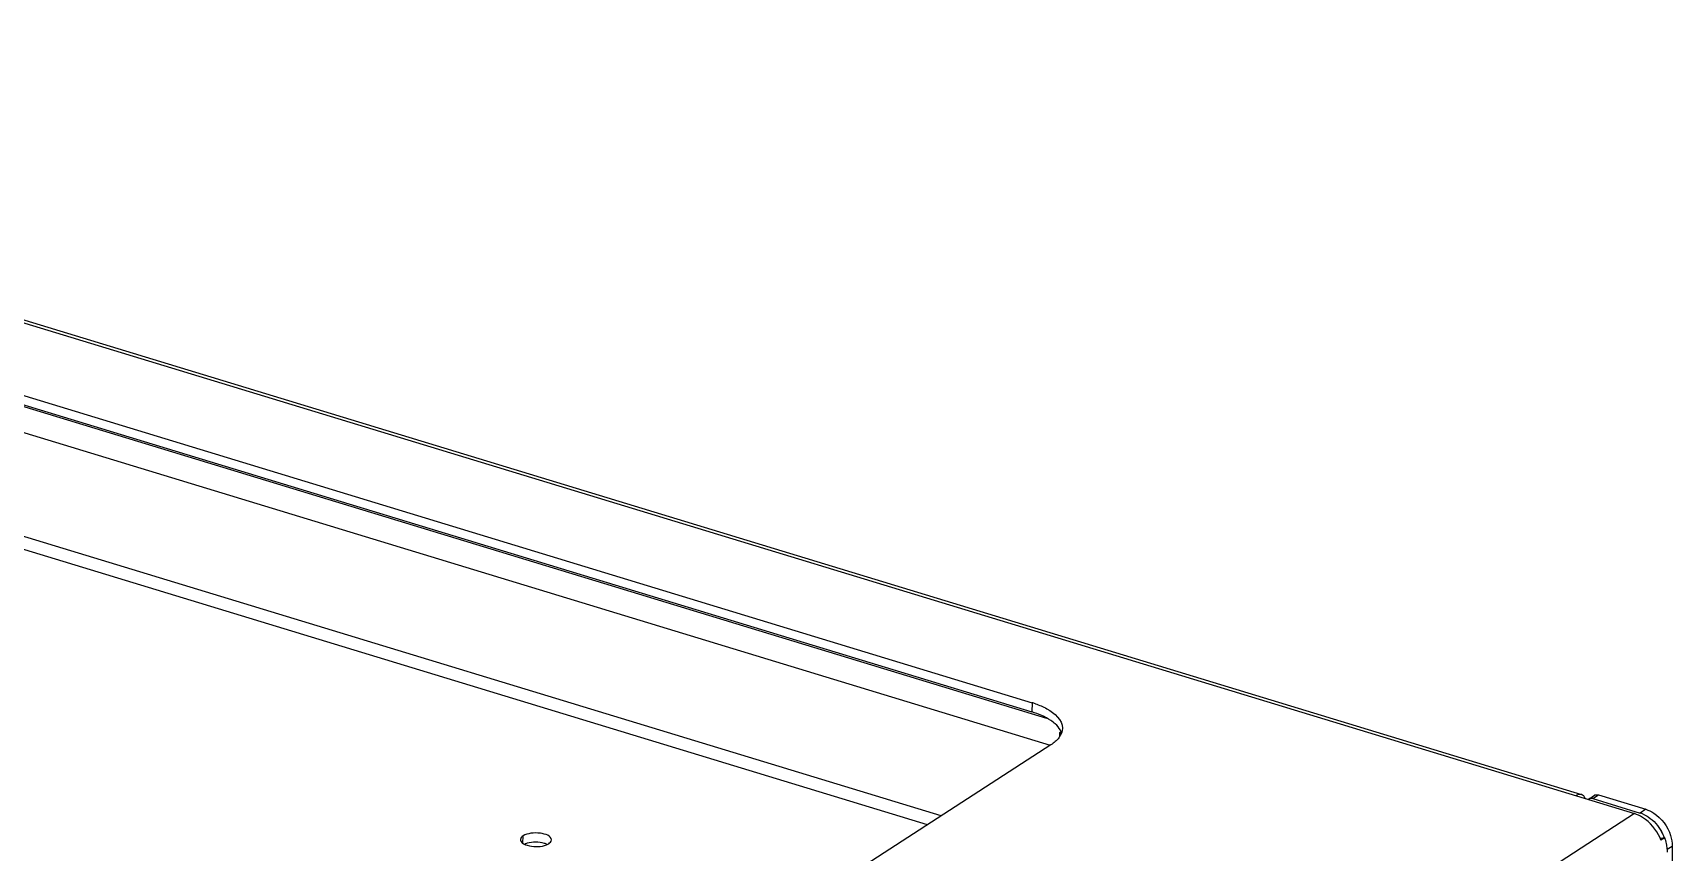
# Model space of a CAD drawing. Header units: millimetres. Extents: x -177 to 18421, y -5017 to 3255.
# Drawn here: x 4788.1 to 4847.8, y 2004.8 to 2034.7 of the extents above; entities that cross this region are included whole.
import ezdxf

# ---------------------------------------------------------------- set-up
doc = ezdxf.new("R2010")
doc.units = ezdxf.units.MM
doc.header["$LTSCALE"] = 46.255
doc.layers.get('0').update_dxf_attribs({"linetype": 'CONTINUOUS'})
doc.layers.add('02___PRT_ALL_AXES', color=7, linetype='CONTINUOUS')

msp = doc.modelspace()

# ---------------------------------------------------------------- linework, layer by layer
at = {"color": 3, "linetype": 'Continuous'}
for p, q in [((4753.026, 2034.696), (4846.441, 2006.221)), ((4755.376, 2034.088), (4844.511, 2006.918)), ((4769.423, 2027.05), (4824.484, 2010.267)), ((4825.172, 2008.733), (4810.159, 1999.01)), ((4845.132, 2006.905), (4846.857, 2006.379)), ((4846.441, 2006.221), (4823.367, 1991.277)), ((4847.551, 2005.34), (4847.412, 2005.25)), ((4847.82, 2005.027), (4847.803, 2003.725))]:
    msp.add_line(p, q, dxfattribs=at)
at = {"color": 7, "linetype": 'Continuous'}
for p, q in [((4768.754, 2026.854), (4825.015, 2009.705)), ((4769.419, 2026.713), (4824.479, 2009.93)), ((4767.565, 2026.267), (4825.145, 2008.716)), ((4821.165, 2006.138), (4767.706, 2022.434)), ((4820.667, 2005.815), (4767.804, 2021.929)), ((4824.484, 2010.267), (4824.479, 2009.93)), ((4825.485, 2009.171), (4825.484, 2009.038)), ((4825.544, 2009.208), (4825.485, 2009.171)), ((4825.485, 2009.171), (4825.539, 2009.154)), ((4844.785, 2006.755), (4844.994, 2006.89)), ((4844.924, 2006.77), (4845.132, 2006.905)), ((4844.924, 2006.77), (4846.649, 2006.244)), ((4846.857, 2006.379), (4846.649, 2006.244)), ((4847.551, 2005.34), (4847.4, 2005.31)), ((4847.82, 2005.027), (4847.638, 2004.909))]:
    msp.add_line(p, q, dxfattribs=at)
at = {"color": 3, "linetype": 'Continuous'}
for centre, radius, start, end in [((4823.452, 2006.879), 3.541, 71.00708, 73.06153), ((4845.07, 2006.772), 0.141, 107.35903, 122.80968), ((4845.84, 2004.666), 1.677, 22.51511, 23.58782), ((4845.863, 2004.675), 1.652, 20.97038, 22.51647), ((4845.884, 2004.684), 1.629, 20.33383, 20.96834), ((4846.027, 2004.775), 1.625, 18.55966, 20.33485), ((4846.098, 2004.797), 1.551, 10.41599, 18.62037), ((4846.245, 2004.824), 1.401, 2.79594, 10.40206), ((4846.358, 2004.831), 1.288, 359.28375, 2.74545)]:
    msp.add_arc(centre, radius, start, end, dxfattribs=at)
at = {"color": 7, "linetype": 'Continuous'}
for centre, radius, start, end in [((4824.959, 2008.956), 0.639, 24.19791, 29.13225), ((4824.993, 2008.973), 0.601, 23.12312, 24.15514), ((4825.01, 2008.98), 0.583, 20.4291, 23.13133), ((4844.862, 2006.636), 0.142, 122.8553, 135.58417), ((4846.332, 2005.21), 1.081, 66.24799, 72.97397), ((4846.098, 2004.836), 1.522, 19.17288, 28.74302)]:
    msp.add_arc(centre, radius, start, end, dxfattribs=at)
at = {"color": 3, "linetype": 'Continuous'}
for points, knots in [([(4824.605, 2010.227), (4824.748, 2010.178), (4825.154, 2010.016), (4825.598, 2009.638), (4825.594, 2009.334)], [0, 0, 0, 0, 0.332463, 1, 1, 1, 1]), ([(4846.857, 2006.379), (4846.959, 2006.348), (4847.367, 2006.152), (4847.66, 2005.749), (4847.761, 2005.422)], [0, 0, 0, 0, 0.237753, 1, 1, 1, 1])]:
    msp.add_open_spline(points, degree=3, knots=knots, dxfattribs=at)
at = {"color": 7, "linetype": 'Continuous'}
msp.add_open_spline([(4825.332, 2009.493), (4825.281, 2009.539), (4825.024, 2009.733), (4824.721, 2009.856), (4824.479, 2009.93)], degree=3, knots=[0, 0, 0, 0, 0.214475, 1, 1, 1, 1], dxfattribs=at)
for points in [[(4825.517, 2009.268), (4825.47, 2009.352), (4825.404, 2009.428), (4825.332, 2009.493)], [(4844.924, 2006.77), (4844.88, 2006.783), (4844.824, 2006.781), (4844.785, 2006.755)], [(4846.767, 2006.2), (4846.831, 2006.172), (4846.892, 2006.139), (4846.95, 2006.101)], [(4846.95, 2006.101), (4847.15, 2005.969), (4847.318, 2005.779), (4847.433, 2005.568)]]:
    msp.add_open_spline(points, degree=3, dxfattribs=at)
at = {"color": 3, "linetype": 'Continuous'}
for points in [[(4825.461, 2008.988), (4825.382, 2008.886), (4825.279, 2008.803), (4825.172, 2008.733)], [(4825.594, 2009.334), (4825.592, 2009.21), (4825.537, 2009.085), (4825.461, 2008.988)], [(4844.511, 2006.918), (4844.443, 2006.939), (4844.361, 2006.913), (4844.301, 2006.874)], [(4844.594, 2006.867), (4844.571, 2006.89), (4844.542, 2006.908), (4844.511, 2006.918)], [(4844.655, 2006.778), (4844.639, 2006.811), (4844.619, 2006.842), (4844.594, 2006.867)], [(4845.028, 2006.906), (4845.061, 2006.917), (4845.099, 2006.915), (4845.132, 2006.905)], [(4846.743, 2006.082), (4846.649, 2006.141), (4846.547, 2006.189), (4846.441, 2006.221)], [(4847.377, 2005.337), (4847.246, 2005.636), (4847.02, 2005.91), (4846.743, 2006.082)], [(4847.761, 2005.422), (4847.8, 2005.295), (4847.822, 2005.16), (4847.82, 2005.027)]]:
    msp.add_open_spline(points, degree=3, dxfattribs=at)
at = {"layer": '02___PRT_ALL_AXES', "color": 7, "linetype": 'Continuous'}
msp.add_line((4805.925, 2005.14), (4805.929, 2005.411), dxfattribs=at)
for points, knots in [([(4805.834, 2005.276), (4805.833, 2005.255), (4805.87, 2005.142), (4805.995, 2005.093), (4806.083, 2005.066)], [0, 0, 0, 0, 0.184795, 1, 1, 1, 1]), ([(4806.959, 2005.262), (4806.961, 2005.417), (4806.567, 2005.525), (4806.234, 2005.52), (4806.011, 2005.465), (4805.929, 2005.411)], [0, 0, 0, 0, 0.418228, 0.735797, 1, 1, 1, 1])]:
    msp.add_open_spline(points, degree=3, knots=knots, dxfattribs=at)
for points in [[(4805.929, 2005.411), (4805.882, 2005.382), (4805.834, 2005.331), (4805.834, 2005.276)], [(4806.864, 2005.126), (4806.91, 2005.156), (4806.958, 2005.207), (4806.959, 2005.262)], [(4806.083, 2005.066), (4806.283, 2005.006), (4806.508, 2005.003), (4806.708, 2005.06)], [(4806.708, 2005.06), (4806.763, 2005.075), (4806.816, 2005.096), (4806.864, 2005.126)]]:
    msp.add_open_spline(points, degree=3, dxfattribs=at)
at = {"layer": '02___PRT_ALL_AXES', "color": 3, "linetype": 'Continuous'}
msp.add_open_spline([(4806.705, 2005.135), (4806.505, 2005.196), (4806.28, 2005.198), (4806.08, 2005.141)], degree=3, dxfattribs=at)
for points, knots in [([(4806.08, 2005.141), (4806.064, 2005.137), (4806.033, 2005.127), (4806.003, 2005.115), (4805.989, 2005.109)], [0, 0, 0, 0, 0.51569, 1, 1, 1, 1]), ([(4806.799, 2005.099), (4806.785, 2005.106), (4806.753, 2005.119), (4806.721, 2005.13), (4806.705, 2005.135)], [0, 0, 0, 0, 0.483727, 1, 1, 1, 1])]:
    msp.add_open_spline(points, degree=3, knots=knots, dxfattribs=at)

doc.saveas('drawing.dxf')
